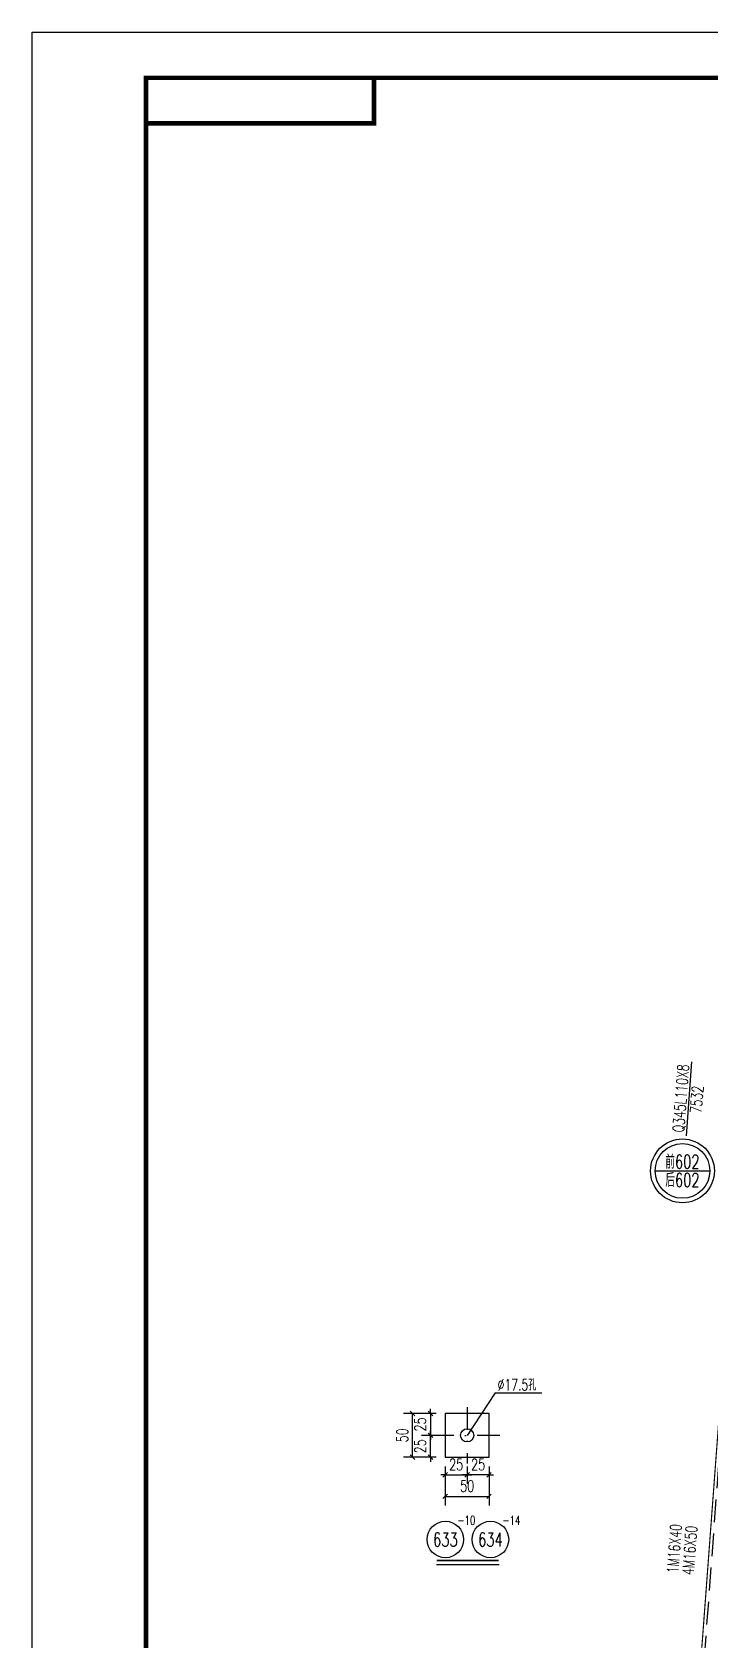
# Model space of a CAD drawing. Header units: millimetres. Extents: x 25862 to 26703, y -13061 to -12467.
# Drawn here: x 25862.3 to 26011, y -12820 to -12467.5 of the extents above; entities that cross this region are included whole.
import ezdxf
from ezdxf.enums import TextEntityAlignment as Align

# ---------------------------------------------------------------- set-up
doc = ezdxf.new("R2010")
doc.units = ezdxf.units.MM
doc.header["$LTSCALE"] = 10
doc.linetypes.add('DASHDOTX2', pattern=[2, 1, -0.5, 0, -0.5])
doc.linetypes.add('DASHED', pattern=[0.75, 0.5, -0.25])
for name, color, linetype in [('$TD_AUDIT_GENERATED_(FD9)', 4, 'Continuous'), ('1', 1, 'DASHED'), ('3', 1, 'Continuous'), ('4', 2, 'DASHDOTX2'), ('8', 3, 'Continuous')]:
    doc.layers.add(name, color=color, linetype=linetype)
doc.styles.add('DXT', font='simplex.shx', dxfattribs={"width": 0.72, "bigfont": 'hztxt.shx'})
doc.styles.get("Standard").update_dxf_attribs({"font": 'SIMPLEX.shx', "width": 0.7, "bigfont": 'gbhzfs.shx'})
doc.dimstyles.new('BZ$0', dxfattribs={"dimtxt": 2.5, "dimasz": 1, "dimexe": 2, "dimexo": 2, "dimgap": 1, "dimtad": 1, "dimdec": 0, "dimlfac": 20, "dimzin": 12, "dimdsep": 46, "dimtxsty": 'DXT', "dimblk": 'OBLIQUE', "dimcen": 0.09, "dimclrd": 1, "dimclre": 1, "dimclrt": 7, "dimadec": 4, "dimazin": 3, "dimtfac": 1.4, "dimtdec": 0, "dimtix": 1, "dimtmove": 2, "dimatfit": 3, "dimldrblk": 'OBLIQUE', "dimfxl": 1, "dimtolj": 1, "dimtzin": 0, "dimarcsym": 0})

# ---------------------------------------------------------------- blocks, each defined once
blk = doc.blocks.new('GWTKA1')
for p, q in [((21789.71, -9765.88), (21789.71, -9171.88)), ((21789.71, -9171.88), (22630.71, -9171.88))]:
    blk.add_line(p, q)
at = {"const_width": 1}
for points in [[(21814.71, -9191.88), (21864.71, -9191.88), (21864.71, -9181.88)], [(21814.71, -9755.88), (21814.71, -9181.88), (22620.71, -9181.88), (22620.71, -9755.88), (21814.71, -9755.88)]]:
    blk.add_lwpolyline(points, dxfattribs=at)
blk = doc.blocks.new('_Oblique')
at = {"color": 0, "linetype": 'ByBlock', "lineweight": -2}
blk.add_line((-0.5, -0.5), (0.5, 0.5), dxfattribs=at)
blk = doc.blocks.new('*D14')
at = {"layer": '3', "color": 1, "lineweight": -2}
for p, q in [((25949.68, -12775.13), (25949.68, -12774.13)), ((25950.93, -12775.13), (25947.68, -12775.13)), ((25949.68, -12779.93), (25949.68, -12775.13)), ((25950.93, -12779.93), (25947.68, -12779.93)), ((25949.68, -12779.93), (25949.68, -12780.93))]:
    blk.add_line(p, q, dxfattribs=at)
at = {"layer": 'Defpoints', "color": 0}
for p in [(25949.68, -12775.13), (25952.93, -12775.13), (25952.93, -12779.93)]:
    blk.add_point(p, dxfattribs=at)
at = {"layer": '3', "color": 1, "lineweight": -2}
for p, rotation in [((25949.68, -12775.13), 270), ((25949.68, -12779.93), 90)]:
    blk.add_blockref('_Oblique', p, dxfattribs=dict(at, rotation=rotation))
at = {"layer": '3', "color": 7, "insert": (25947.43, -12777.53), "char_height": 2.5, "attachment_point": 5, "rotation": 90, "style": 'DXT'}
blk.add_mtext('\\A1;25', dxfattribs=at)
blk = doc.blocks.new('*D15')
at = {"layer": '3', "color": 1, "lineweight": -2}
for p, q in [((25952.93, -12781.93), (25952.93, -12785.78)), ((25957.73, -12781.93), (25957.73, -12785.78)), ((25952.93, -12783.78), (25951.93, -12783.78)), ((25952.93, -12783.78), (25957.73, -12783.78)), ((25957.73, -12783.78), (25958.73, -12783.78))]:
    blk.add_line(p, q, dxfattribs=at)
at = {"layer": 'Defpoints', "color": 0}
for p in [(25952.93, -12779.93), (25957.73, -12779.93), (25957.73, -12783.78)]:
    blk.add_point(p, dxfattribs=at)
at = {"layer": '3', "color": 1, "lineweight": -2}
blk.add_blockref('_Oblique', (25952.93, -12783.78), dxfattribs=at)
at = {"layer": '3', "color": 1, "lineweight": -2, "rotation": 180}
blk.add_blockref('_Oblique', (25957.73, -12783.78), dxfattribs=at)
at = {"layer": '3', "color": 7, "insert": (25955.33, -12781.53), "char_height": 2.5, "attachment_point": 5, "style": 'DXT'}
blk.add_mtext('\\A1;25', dxfattribs=at)
blk = doc.blocks.new('*D17')
at = {"layer": '3', "color": 1, "lineweight": -2}
for p, q in [((25957.73, -12781.93), (25957.73, -12785.78)), ((25962.53, -12781.93), (25962.53, -12785.78)), ((25957.73, -12783.78), (25956.73, -12783.78)), ((25962.53, -12783.78), (25957.73, -12783.78)), ((25962.53, -12783.78), (25963.53, -12783.78))]:
    blk.add_line(p, q, dxfattribs=at)
at = {"layer": 'Defpoints', "color": 0}
for p in [(25957.73, -12779.93), (25962.53, -12779.93), (25957.73, -12783.78)]:
    blk.add_point(p, dxfattribs=at)
at = {"layer": '3', "color": 1, "lineweight": -2}
blk.add_blockref('_Oblique', (25957.73, -12783.78), dxfattribs=at)
at = {"layer": '3', "color": 1, "lineweight": -2, "rotation": 180}
blk.add_blockref('_Oblique', (25962.53, -12783.78), dxfattribs=at)
at = {"layer": '3', "color": 7, "insert": (25960.13, -12781.53), "char_height": 2.5, "attachment_point": 5, "style": 'DXT'}
blk.add_mtext('\\A1;25', dxfattribs=at)
blk = doc.blocks.new('*D18')
at = {"layer": '3', "color": 1, "lineweight": -2}
for p, q in [((25950.93, -12770.33), (25947.68, -12770.33)), ((25949.68, -12770.33), (25949.68, -12769.33)), ((25949.68, -12770.33), (25949.68, -12775.13)), ((25950.93, -12775.13), (25947.68, -12775.13)), ((25949.68, -12775.13), (25949.68, -12776.13))]:
    blk.add_line(p, q, dxfattribs=at)
at = {"layer": 'Defpoints', "color": 0}
for p in [(25952.93, -12770.33), (25949.68, -12775.13), (25952.93, -12775.13)]:
    blk.add_point(p, dxfattribs=at)
at = {"layer": '3', "color": 1, "lineweight": -2}
for p, rotation in [((25949.68, -12770.33), 270), ((25949.68, -12775.13), 90)]:
    blk.add_blockref('_Oblique', p, dxfattribs=dict(at, rotation=rotation))
at = {"layer": '3', "color": 7, "insert": (25947.43, -12772.73), "char_height": 2.5, "attachment_point": 5, "rotation": 90, "style": 'DXT'}
blk.add_mtext('\\A1;25', dxfattribs=at)

msp = doc.modelspace()

# ---------------------------------------------------------------- linework, layer by layer
for p, q in [((26006.963, -12693.258), (26005.751, -12709.462)), ((25998.968, -12717.142), (26010.968, -12717.142)), ((25962.53, -12770.329), (25952.93, -12770.329)), ((25952.93, -12770.329), (25952.93, -12779.929)), ((25962.53, -12779.929), (25962.53, -12770.329)), ((25952.93, -12779.929), (25962.53, -12779.929)), ((25950.983, -12803.455), (25964.737, -12803.455))]:
    msp.add_line(p, q)
for points, const_width in [([(25998.409, -12966.13), (26025.266, -12607.029)], 0.25), ([(25951.073, -12802.566), (25964.647, -12802.566)], 0.356)]:
    msp.add_lwpolyline(points, dxfattribs=dict(const_width=const_width))
for centre, radius in [((26004.968, -12717.142), 7), ((26004.968, -12717.142), 6), ((25952.954, -12797.966), 4), ((25962.84, -12797.966), 4)]:
    msp.add_circle(centre, radius)
at = {"layer": '1'}
msp.add_line((25999.157, -12966.186), (26027.244, -12590.631), dxfattribs=at)
at = {"layer": '3'}
msp.add_circle((25957.73, -12775.129), 1.44, dxfattribs=at)
at = {"layer": '4', "ltscale": 0.5}
for p, q in [((25957.73, -12768.928), (25957.73, -12781.33)), ((25964.892, -12775.129), (25950.568, -12775.129))]:
    msp.add_line(p, q, dxfattribs=at)
at = {"layer": '8'}
for q in [(25957.73, -12775.129), (25974.104, -12765.832)]:
    msp.add_line((25963.908, -12765.832), q, dxfattribs=at)

# ---------------------------------------------------------------- block references
msp.add_blockref('GWTKA1', (4072.576, -3295.581))

# ---------------------------------------------------------------- texts
at = {"layer": '$TD_AUDIT_GENERATED_(FD9)', "color": 0, "width": 0.7}
for s, p in [('633', (25952.954, -12797.966)), ('634', (25962.84, -12797.966))]:
    msp.add_text(s, height=3, dxfattribs=at).set_placement(p, align=Align.MIDDLE)
at = {"width": 0.7}
for s, p in [('Q345L110X8', (26005.858, -12701.323)), ('7532', (26009.348, -12701.584))]:
    msp.add_text(s, height=2.5, rotation=85.7228, dxfattribs=at).set_placement(p, align=Align.CENTER)
for s, p in [('\\M+5C7B0602', (26004.968, -12716.642)), ('\\M+5BAF3602', (26004.968, -12720.642))]:
    msp.add_text(s, height=3, dxfattribs=at).set_placement(p, align=Align.CENTER)
at = {"color": 0, "width": 0.7}
for s, p in [('-10', (25957.554, -12793.752)), ('-14', (25967.44, -12793.752))]:
    msp.add_text(s, height=2, dxfattribs=at).set_placement(p, align=Align.MIDDLE)
at = {"layer": '1', "color": 1, "width": 0.7}
msp.add_text('%%c17.5\\M+5BFD7', height=2.5, dxfattribs=at).set_placement((25964.393, -12765.291))
at = {"layer": '3', "width": 0.7}
for s, p in [('1M16X40', (26005.179, -12800.126)), ('4M16X50', (26008.567, -12800.5))]:
    msp.add_text(s, height=2.5, rotation=85.7228, dxfattribs=at).set_placement(p, align=Align.BOTTOM_CENTER)

# ---------------------------------------------------------------- dimensions: what is measured, and where the dimension line sits
at = {"layer": '3'}
msp.add_linear_dim(base=(25945.759, -12770.329), p1=(25952.93, -12779.929), p2=(25952.93, -12770.329), angle=90, text='50', dimstyle='BZ$0', dxfattribs=at).render()
for p1, picture, middle in [((25952.93, -12770.329), '*D18', (25947.435, -12772.729)), ((25952.93, -12779.929), '*D14', (25947.435, -12777.529))]:
    dim = msp.add_linear_dim(base=(25949.685, -12775.129), p1=p1, p2=(25952.93, -12775.129), angle=90, text='25', dimstyle='BZ$0', dxfattribs=at)
    dim.commit()
    dim.dimension.update_dxf_attribs({"geometry": picture, "text_midpoint": middle})
for p1, picture, middle in [((25952.93, -12779.929), '*D15', (25955.33, -12781.535)), ((25962.53, -12779.929), '*D17', (25960.13, -12781.535))]:
    dim = msp.add_linear_dim(base=(25957.73, -12783.785), p1=p1, p2=(25957.73, -12779.929), text='25', dimstyle='BZ$0', dxfattribs=at)
    dim.commit()
    dim.dimension.update_dxf_attribs({"geometry": picture, "text_midpoint": middle})
msp.add_linear_dim(base=(25962.53, -12788.505), p1=(25952.93, -12779.929), p2=(25962.53, -12779.929), text='50', dimstyle='BZ$0', dxfattribs=at).render()

doc.saveas('drawing.dxf')
